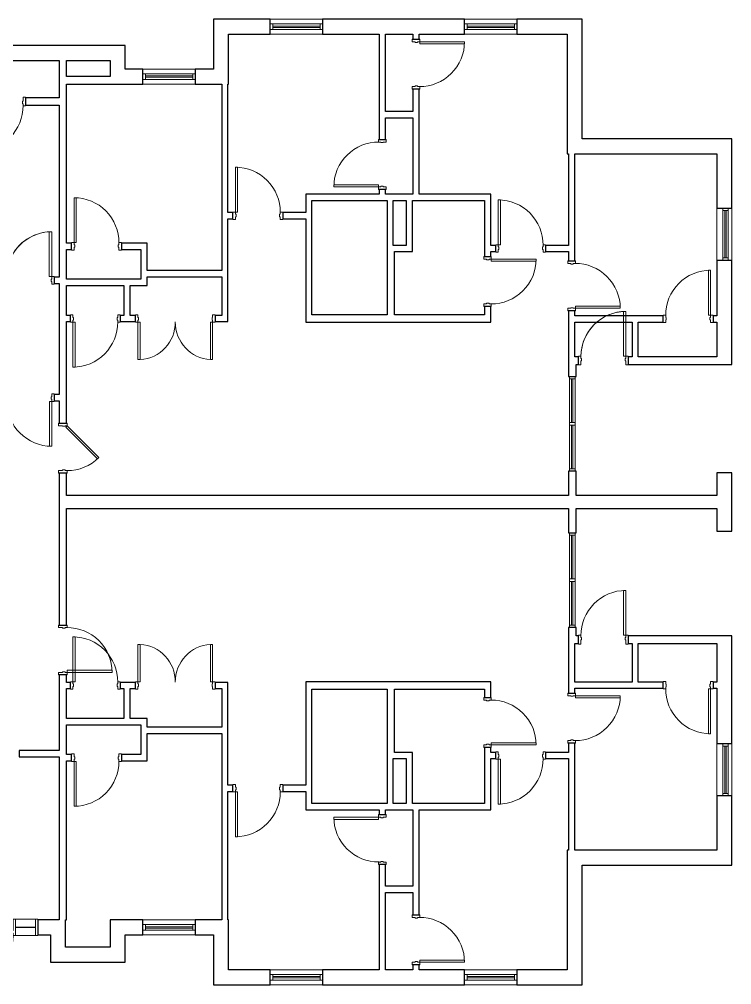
# Model space of a CAD drawing. Header units: inches. Extents: x -1076 to 99, y 303 to 1078.
# Drawn here: x -473 to 99, y 303 to 1078 of the extents above; entities that cross this region are included whole.
import ezdxf

# ---------------------------------------------------------------- set-up
doc = ezdxf.new("R2010")
doc.units = ezdxf.units.IN
doc.header["$MEASUREMENT"] = 0
for name, color, linetype, lineweight in [('A-DOOR', 31, 'Continuous', 9), ('A-DOOR-FRAM', 31, 'Continuous', 15), ('A-GLAZ-CURT', 52, 'Continuous', 9), ('A-GLAZ-CWMG', 51, 'Continuous', 9), ('A-WALL', 113, 'Continuous', 9), ('I-WALL', 2, 'Continuous', 9)]:
    doc.layers.add(name, color=color, linetype=linetype, lineweight=lineweight)

# ---------------------------------------------------------------- blocks, each defined once
blk = doc.blocks.new('Door-Single_CE_ - HM Door-2_ HM Frame-5153499-LEVEL 1')
at = {"layer": 'A-DOOR', "lineweight": 15}
for p, q in [((16.25, -39), (16.25, -3)), ((18, -3), (16.25, -3)), ((18, -3), (18, -39)), ((18, -39), (16.25, -39))]:
    blk.add_line(p, q, dxfattribs=at)
at = {"layer": 'A-DOOR'}
blk.add_arc((18, -3), 36, 179.5, 270, dxfattribs=at)
blk.add_arc((18, -3), 36, 179.5, 270, dxfattribs=at)
blk.add_arc((18, -3), 36, 179.5, 270, dxfattribs=at)
blk.add_arc((18, -3), 36, 179.5, 270, dxfattribs=at)
at = {"layer": 'A-DOOR-FRAM'}
for p, q in [((-20, 3), (-18, 3)), ((-20, -3), (-20, 3)), ((-18, 3), (-18, 0.75)), ((-18, 0.75), (-17.5, 0.75)), ((-17.5, 0.75), (-17.5, -1.25)), ((17.5, 0.75), (18, 0.75)), ((17.5, -1.25), (17.5, 0.75)), ((18, 3), (20, 3)), ((18, 0.75), (18, 3)), ((20, 3), (20, -3)), ((-18, -3), (-20, -3)), ((-18, -1.25), (-18, -3)), ((-17.5, -1.25), (-18, -1.25)), ((18, -1.25), (17.5, -1.25)), ((18, -3), (18, -1.25)), ((20, -3), (18, -3))]:
    blk.add_line(p, q, dxfattribs=at)
blk = doc.blocks.new('Door-Single_CE_ - HM Door-2_ HM Frame-5153502-LEVEL 1')
at = {"layer": 'A-DOOR', "lineweight": 15}
for p, q in [((18, 39.5), (16.25, 39.5)), ((16.25, 39.5), (16.25, 3.5)), ((18, 3.5), (18, 39.5)), ((18, 3.5), (16.25, 3.5))]:
    blk.add_line(p, q, dxfattribs=at)
at = {"layer": 'A-DOOR'}
blk.add_arc((18, 3.5), 36, 90, 180.5, dxfattribs=at)
blk.add_arc((18, 3.5), 36, 90, 180.5, dxfattribs=at)
blk.add_arc((18, 3.5), 36, 90, 180.5, dxfattribs=at)
blk.add_arc((18, 3.5), 36, 90, 180.5, dxfattribs=at)
at = {"layer": 'A-DOOR-FRAM'}
for p, q in [((-18, 3.5), (-20, 3.5)), ((-20, 3.5), (-20, -3.5)), ((-18, 1.75), (-18, 3.5)), ((-17.5, 1.75), (-18, 1.75)), ((-17.5, -0.25), (-17.5, 1.75)), ((18, 1.75), (17.5, 1.75)), ((17.5, 1.75), (17.5, -0.25)), ((20, 3.5), (18, 3.5)), ((18, 3.5), (18, 1.75)), ((20, -3.5), (20, 3.5)), ((-20, -3.5), (-18, -3.5)), ((-18, -3.5), (-18, -0.25)), ((-18, -0.25), (-17.5, -0.25)), ((17.5, -0.25), (18, -0.25)), ((18, -0.25), (18, -3.5)), ((18, -3.5), (20, -3.5))]:
    blk.add_line(p, q, dxfattribs=at)
blk = doc.blocks.new('Door-Single_CE_ - HM Door-2_ HM Frame-5153500-LEVEL 1')
at = {"layer": 'A-DOOR', "lineweight": 15}
for p, q in [((18, 39), (16.25, 39)), ((16.25, 39), (16.25, 3)), ((18, 3), (18, 39)), ((18, 3), (16.25, 3))]:
    blk.add_line(p, q, dxfattribs=at)
at = {"layer": 'A-DOOR'}
blk.add_arc((18, 3), 36, 90, 180.5, dxfattribs=at)
blk.add_arc((18, 3), 36, 90, 180.5, dxfattribs=at)
blk.add_arc((18, 3), 36, 90, 180.5, dxfattribs=at)
blk.add_arc((18, 3), 36, 90, 180.5, dxfattribs=at)
at = {"layer": 'A-DOOR-FRAM'}
for p, q in [((-18, 3), (-20, 3)), ((-20, 3), (-20, -3)), ((-18, 1.25), (-18, 3)), ((-17.5, 1.25), (-18, 1.25)), ((-17.5, -0.75), (-17.5, 1.25)), ((18, 1.25), (17.5, 1.25)), ((17.5, 1.25), (17.5, -0.75)), ((20, 3), (18, 3)), ((18, 3), (18, 1.25)), ((20, -3), (20, 3)), ((-20, -3), (-18, -3)), ((-18, -3), (-18, -0.75)), ((-18, -0.75), (-17.5, -0.75)), ((17.5, -0.75), (18, -0.75)), ((18, -0.75), (18, -3)), ((18, -3), (20, -3))]:
    blk.add_line(p, q, dxfattribs=at)
blk = doc.blocks.new('Door-Double_CE_ - WD Door-2_ HM Frame-5153506-LEVEL 1')
at = {"layer": 'A-DOOR'}
for p, q in [((-30, -3), (-28.25, -3)), ((-30, -33), (-30, -3)), ((-28.25, -3), (-28.25, -33)), ((28.25, -3), (30, -3)), ((28.25, -33), (28.25, -3)), ((30, -3), (30, -33)), ((-28.25, -33), (-30, -33)), ((30, -33), (28.25, -33))]:
    blk.add_line(p, q, dxfattribs=at)
for centre, start, end in [((-30, -3), 273.34474, 0.5), ((30, -3), 179.5, 266.63593)]:
    blk.add_arc(centre, 30, start, end, dxfattribs=at)
at = {"layer": 'A-DOOR-FRAM'}
for p, q in [((-32, 3), (-30, 3)), ((-32, -3), (-32, 3)), ((-30, 3), (-30, 0.75)), ((-30, 0.75), (-29.5, 0.75)), ((-29.5, 0.75), (-29.5, -1.25)), ((29.5, 0.75), (30, 0.75)), ((29.5, -1.25), (29.5, 0.75)), ((30, 3), (32, 3)), ((30, 0.75), (30, 3)), ((32, 3), (32, -3)), ((-30, -3), (-32, -3)), ((-30, -1.25), (-30, -3)), ((-29.5, -1.25), (-30, -1.25)), ((30, -1.25), (29.5, -1.25)), ((30, -3), (30, -1.25)), ((32, -3), (30, -3))]:
    blk.add_line(p, q, dxfattribs=at)
blk = doc.blocks.new('System Panel - zGlazed-5153523-LEVEL 1')
at = {"layer": 'A-GLAZ-CURT'}
for p, q in [((17.5, 0.5), (-17.5, 0.5)), ((-17.5, 0.5), (-17.5, -0.5)), ((17.5, -0.5), (17.5, 0.5)), ((-17.5, -0.5), (17.5, -0.5))]:
    blk.add_line(p, q, dxfattribs=at)
blk = doc.blocks.new('Rectangular Mullion - 4 1_2_ x 2_ Rectangular_CE_-5153521-LEVEL 1')
at = {"layer": 'A-GLAZ-CWMG'}
for p, q in [((-948.96, 752.15), (-948.96, 717.15)), ((-944.46, 752.15), (-944.46, 717.15))]:
    blk.add_line(p, q, dxfattribs=at)
blk = doc.blocks.new('Rectangular Mullion - 4 1_2_ x 2_ Rectangular_CE_-5153524-LEVEL 1')
at = {"layer": 'A-GLAZ-CWMG', "lineweight": 15}
for p, q in [((-2, 2.25), (0, 2.25)), ((-2, -2.25), (-2, 2.25)), ((0, 2.25), (0, -2.25)), ((0, -2.25), (-2, -2.25))]:
    blk.add_line(p, q, dxfattribs=at)
blk = doc.blocks.new('Rectangular Mullion - 4 1_2_ x 2_ Rectangular_CE_-5153525-LEVEL 1')
at = {"layer": 'A-GLAZ-CWMG', "lineweight": 15}
for p, q in [((0, 2.25), (-2, 2.25)), ((-2, 2.25), (-2, -2.25)), ((0, -2.25), (0, 2.25)), ((-2, -2.25), (0, -2.25))]:
    blk.add_line(p, q, dxfattribs=at)
blk = doc.blocks.new('Rectangular Mullion - 4 1_2_ x 2_ Rectangular_CE_-5153522-LEVEL 1')
at = {"layer": 'A-GLAZ-CWMG', "lineweight": 15}
for p, q in [((-1, 2.25), (1, 2.25)), ((-1, -2.25), (-1, 2.25)), ((1, 2.25), (1, -2.25)), ((1, -2.25), (-1, -2.25))]:
    blk.add_line(p, q, dxfattribs=at)
blk = doc.blocks.new('Door-Double_CE_ - WD Door-2_ HM Frame-5153511-LEVEL 1')
at = {"layer": 'A-DOOR'}
for p, q in [((-28.25, 33), (-30, 33)), ((-30, 33), (-30, 3)), ((-28.25, 3), (-28.25, 33)), ((30, 33), (28.25, 33)), ((28.25, 33), (28.25, 3)), ((30, 3), (30, 33)), ((-30, 3), (-28.25, 3)), ((28.25, 3), (30, 3))]:
    blk.add_line(p, q, dxfattribs=at)
for centre, start, end in [((-30, 3), 359.5, 86.65526), ((30, 3), 93.36407, 180.5)]:
    blk.add_arc(centre, 30, start, end, dxfattribs=at)
at = {"layer": 'A-DOOR-FRAM'}
for p, q in [((-30, 3), (-32, 3)), ((-32, 3), (-32, -3)), ((-30, 1.25), (-30, 3)), ((-29.5, 1.25), (-30, 1.25)), ((-29.5, -0.75), (-29.5, 1.25)), ((30, 1.25), (29.5, 1.25)), ((29.5, 1.25), (29.5, -0.75)), ((32, 3), (30, 3)), ((30, 3), (30, 1.25)), ((32, -3), (32, 3)), ((-32, -3), (-30, -3)), ((-30, -3), (-30, -0.75)), ((-30, -0.75), (-29.5, -0.75)), ((29.5, -0.75), (30, -0.75)), ((30, -0.75), (30, -3)), ((30, -3), (32, -3))]:
    blk.add_line(p, q, dxfattribs=at)
blk = doc.blocks.new('System Panel - zGlazed-5153517-LEVEL 1')
at = {"layer": 'A-GLAZ-CURT'}
for p, q in [((17.5, 0.5), (-17.5, 0.5)), ((-17.5, 0.5), (-17.5, -0.5)), ((17.5, -0.5), (17.5, 0.5)), ((-17.5, -0.5), (17.5, -0.5))]:
    blk.add_line(p, q, dxfattribs=at)
blk = doc.blocks.new('Rectangular Mullion - 4 1_2_ x 2_ Rectangular_CE_-5153515-LEVEL 1')
at = {"layer": 'A-GLAZ-CWMG'}
for p, q in [((-948.96, 628.65), (-948.96, 663.65)), ((-944.46, 628.65), (-944.46, 663.65))]:
    blk.add_line(p, q, dxfattribs=at)
blk = doc.blocks.new('Rectangular Mullion - 4 1_2_ x 2_ Rectangular_CE_-5153518-LEVEL 1')
at = {"layer": 'A-GLAZ-CWMG', "lineweight": 15}
for p, q in [((-2, 2.25), (0, 2.25)), ((-2, -2.25), (-2, 2.25)), ((0, 2.25), (0, -2.25)), ((0, -2.25), (-2, -2.25))]:
    blk.add_line(p, q, dxfattribs=at)
blk = doc.blocks.new('Rectangular Mullion - 4 1_2_ x 2_ Rectangular_CE_-5153519-LEVEL 1')
at = {"layer": 'A-GLAZ-CWMG', "lineweight": 15}
for p, q in [((0, 2.25), (-2, 2.25)), ((-2, 2.25), (-2, -2.25)), ((0, -2.25), (0, 2.25)), ((-2, -2.25), (0, -2.25))]:
    blk.add_line(p, q, dxfattribs=at)
blk = doc.blocks.new('Rectangular Mullion - 4 1_2_ x 2_ Rectangular_CE_-5153516-LEVEL 1')
at = {"layer": 'A-GLAZ-CWMG', "lineweight": 15}
for p, q in [((-1, 2.25), (1, 2.25)), ((-1, -2.25), (-1, 2.25)), ((1, 2.25), (1, -2.25)), ((1, -2.25), (-1, -2.25))]:
    blk.add_line(p, q, dxfattribs=at)
blk = doc.blocks.new('Door-Single-Sidelite_CE_ - WD Door-2_ HM Frame-Sidelite-5153526-LEVEL 1')
at = {"layer": 'A-DOOR'}
for p, q in [((18, 39), (16, 39)), ((16, 39), (16, 3)), ((18, 3), (18, 39)), ((16, 3), (18, 3))]:
    blk.add_line(p, q, dxfattribs=at)
at = {"layer": 'A-DOOR', "lineweight": 15}
for p, q in [((-20, 0.125), (-36, 0.125)), ((-36, 0.125), (-36, -0.125)), ((-20, -0.125), (-20, 0.125)), ((-36, -0.125), (-20, -0.125))]:
    blk.add_line(p, q, dxfattribs=at)
at = {"layer": 'A-DOOR'}
for start, end in [(93.203874, 180.5), (90, 179.5)]:
    blk.add_arc((18, 3), 36, start, end, dxfattribs=at)
at = {"layer": 'A-DOOR-FRAM'}
for p, q in [((-36, 3), (-38, 3)), ((-38, 3), (-38, -3)), ((-36, -3), (-36, 3)), ((-18, 3), (-20, 3)), ((-20, 3), (-20, -3)), ((-18, 1), (-18, 3)), ((-17.5, 1), (-18, 1)), ((-17.5, -1), (-17.5, 1)), ((18, 1), (17.5, 1)), ((17.5, 1), (17.5, -1)), ((20, 3), (18, 3)), ((18, 3), (18, 1)), ((20, -3), (20, 3)), ((-38, -3), (-36, -3)), ((-20, -3), (-18, -3)), ((-18, -3), (-18, -1)), ((-18, -1), (-17.5, -1)), ((17.5, -1), (18, -1)), ((18, -1), (18, -3)), ((18, -3), (20, -3))]:
    blk.add_line(p, q, dxfattribs=at)
at = {"layer": 'A-DOOR-FRAM', "lineweight": 9}
for p, q in [((-36, 3), (-20, 3)), ((-20, -3), (-36, -3))]:
    blk.add_line(p, q, dxfattribs=at)
blk = doc.blocks.new('Door-Single-Sidelite_CE_ - WD Door-2_ HM Frame-Sidelite-5153501-LEVEL 1')
at = {"layer": 'A-DOOR'}
for p, q in [((18, 42.5), (16, 42.5)), ((16, 42.5), (16, 6.5)), ((18, 6.5), (18, 42.5)), ((16, 6.5), (18, 6.5))]:
    blk.add_line(p, q, dxfattribs=at)
at = {"layer": 'A-DOOR', "lineweight": 15}
for p, q in [((-20, 0.125), (-36, 0.125)), ((-36, 0.125), (-36, -0.125)), ((-20, -0.125), (-20, 0.125)), ((-36, -0.125), (-20, -0.125))]:
    blk.add_line(p, q, dxfattribs=at)
at = {"layer": 'A-DOOR'}
for start, end in [(93.203874, 180.5), (90, 179.5)]:
    blk.add_arc((18, 6.5), 36, start, end, dxfattribs=at)
at = {"layer": 'A-DOOR-FRAM'}
for p, q in [((-36, 6.5), (-38, 6.5)), ((-38, 6.5), (-38, -6.5)), ((-36, -6.5), (-36, 6.5)), ((-18, 6.5), (-20, 6.5)), ((-20, 6.5), (-20, -6.5)), ((-18, 4.5), (-18, 6.5)), ((-17.5, 4.5), (-18, 4.5)), ((-18, -6.5), (-18, 2.5)), ((-18, 2.5), (-17.5, 2.5)), ((-17.5, 2.5), (-17.5, 4.5)), ((18, 4.5), (17.5, 4.5)), ((17.5, 4.5), (17.5, 2.5)), ((17.5, 2.5), (18, 2.5)), ((20, 6.5), (18, 6.5)), ((18, 6.5), (18, 4.5)), ((18, 2.5), (18, -6.5)), ((20, -6.5), (20, 6.5)), ((-38, -6.5), (-36, -6.5)), ((-20, -6.5), (-18, -6.5)), ((18, -6.5), (20, -6.5))]:
    blk.add_line(p, q, dxfattribs=at)
at = {"layer": 'A-DOOR-FRAM', "lineweight": 9}
for p, q in [((-36, 6.5), (-20, 6.5)), ((-20, -6.5), (-36, -6.5))]:
    blk.add_line(p, q, dxfattribs=at)
blk = doc.blocks.new('System Panel - zGlazed-5153542-LEVEL 1')
at = {"layer": 'A-GLAZ-CURT'}
for p, q in [((19, 0.5), (-19, 0.5)), ((-19, 0.5), (-19, -0.5)), ((19, -0.5), (19, 0.5)), ((-19, -0.5), (19, -0.5))]:
    blk.add_line(p, q, dxfattribs=at)
blk = doc.blocks.new('Rectangular Mullion - 4 1_2_ x 2_ Rectangular_CE_-5153541-LEVEL 1')
at = {"layer": 'A-GLAZ-CWMG'}
for p, q in [((-1071.96, 924.4), (-1071.96, 886.4)), ((-1067.46, 924.4), (-1067.46, 886.4))]:
    blk.add_line(p, q, dxfattribs=at)
blk = doc.blocks.new('Rectangular Mullion - 4 1_2_ x 2_ Rectangular_CE_-5153543-LEVEL 1')
at = {"layer": 'A-GLAZ-CWMG', "lineweight": 15}
for p, q in [((-2, 2.25), (0, 2.25)), ((-2, -2.25), (-2, 2.25)), ((0, 2.25), (0, -2.25)), ((0, -2.25), (-2, -2.25))]:
    blk.add_line(p, q, dxfattribs=at)
blk = doc.blocks.new('Rectangular Mullion - 4 1_2_ x 2_ Rectangular_CE_-5153544-LEVEL 1')
at = {"layer": 'A-GLAZ-CWMG', "lineweight": 15}
for p, q in [((0, 2.25), (-2, 2.25)), ((-2, 2.25), (-2, -2.25)), ((0, -2.25), (0, 2.25)), ((-2, -2.25), (0, -2.25))]:
    blk.add_line(p, q, dxfattribs=at)
blk = doc.blocks.new('System Panel - zGlazed-5153537-LEVEL 1')
at = {"layer": 'A-GLAZ-CURT'}
for p, q in [((19, 0.5), (-19, 0.5)), ((-19, 0.5), (-19, -0.5)), ((19, -0.5), (19, 0.5)), ((-19, -0.5), (19, -0.5))]:
    blk.add_line(p, q, dxfattribs=at)
blk = doc.blocks.new('Rectangular Mullion - 4 1_2_ x 2_ Rectangular_CE_-5153536-LEVEL 1')
at = {"layer": 'A-GLAZ-CWMG'}
for p, q in [((-1071.96, 456.4), (-1071.96, 494.4)), ((-1067.46, 456.4), (-1067.46, 494.4))]:
    blk.add_line(p, q, dxfattribs=at)
blk = doc.blocks.new('Rectangular Mullion - 4 1_2_ x 2_ Rectangular_CE_-5153538-LEVEL 1')
at = {"layer": 'A-GLAZ-CWMG', "lineweight": 15}
for p, q in [((-2, 2.25), (0, 2.25)), ((-2, -2.25), (-2, 2.25)), ((0, 2.25), (0, -2.25)), ((0, -2.25), (-2, -2.25))]:
    blk.add_line(p, q, dxfattribs=at)
blk = doc.blocks.new('Rectangular Mullion - 4 1_2_ x 2_ Rectangular_CE_-5153539-LEVEL 1')
at = {"layer": 'A-GLAZ-CWMG', "lineweight": 15}
for p, q in [((0, 2.25), (-2, 2.25)), ((-2, 2.25), (-2, -2.25)), ((0, -2.25), (0, 2.25)), ((-2, -2.25), (0, -2.25))]:
    blk.add_line(p, q, dxfattribs=at)
blk = doc.blocks.new('Door-Single_CE_ - HM Door-2_ HM Frame-5153503-LEVEL 1')
at = {"layer": 'A-DOOR', "lineweight": 15}
for p, q in [((-8.69, -27.72), (16.76, -2.26)), ((18, -3.5), (-7.46, -28.96)), ((18, -3.5), (16.76, -2.26)), ((-7.46, -28.96), (-8.69, -27.72))]:
    blk.add_line(p, q, dxfattribs=at)
at = {"layer": 'A-DOOR'}
blk.add_arc((18, -3.5), 36, 179.5, 225, dxfattribs=at)
blk.add_arc((18, -3.5), 36, 179.5, 225, dxfattribs=at)
blk.add_arc((18, -3.5), 36, 179.5, 225, dxfattribs=at)
blk.add_arc((18, -3.5), 36, 179.5, 225, dxfattribs=at)
at = {"layer": 'A-DOOR-FRAM'}
for p, q in [((-20, 3.5), (-18, 3.5)), ((-20, -3.5), (-20, 3.5)), ((-18, 3.5), (-18, 0.25)), ((-18, 0.25), (-17.5, 0.25)), ((-17.5, 0.25), (-17.5, -1.75)), ((17.5, 0.25), (18, 0.25)), ((17.5, -1.75), (17.5, 0.25)), ((18, 3.5), (20, 3.5)), ((18, 0.25), (18, 3.5)), ((20, 3.5), (20, -3.5)), ((-18, -3.5), (-20, -3.5)), ((-18, -1.75), (-18, -3.5)), ((-17.5, -1.75), (-18, -1.75)), ((18, -1.75), (17.5, -1.75)), ((18, -3.5), (18, -1.75)), ((20, -3.5), (18, -3.5))]:
    blk.add_line(p, q, dxfattribs=at)
blk = doc.blocks.new('Door-Single_CE_ - HM Door-2_ HM Frame-V1-LEVEL 1')
at = {"layer": 'A-DOOR', "lineweight": 15}
for p, q in [((18, 39.5), (16.25, 39.5)), ((16.25, 39.5), (16.25, 3.5)), ((18, 3.5), (18, 39.5)), ((18, 3.5), (16.25, 3.5))]:
    blk.add_line(p, q, dxfattribs=at)
at = {"layer": 'A-DOOR'}
for start, end in [(90, 180.5), (90, 180.5), (90, 115.07955), (90, 115.07955), (129.85866, 180.5), (129.85866, 180.5)]:
    blk.add_arc((18, 3.5), 36, start, end, dxfattribs=at)
at = {"layer": 'A-DOOR-FRAM'}
for p, q in [((-18, 3.5), (-20, 3.5)), ((-20, 3.5), (-20, -3.5)), ((-18, 1.75), (-18, 3.5)), ((-17.5, 1.75), (-18, 1.75)), ((-17.5, -0.25), (-17.5, 1.75)), ((18, 1.75), (17.5, 1.75)), ((17.5, 1.75), (17.5, -0.25)), ((20, 3.5), (18, 3.5)), ((18, 3.5), (18, 1.75)), ((20, -3.5), (20, 3.5)), ((-20, -3.5), (-18, -3.5)), ((-18, -3.5), (-18, -0.25)), ((-18, -0.25), (-17.5, -0.25)), ((17.5, -0.25), (18, -0.25)), ((18, -0.25), (18, -3.5)), ((18, -3.5), (20, -3.5))]:
    blk.add_line(p, q, dxfattribs=at)

msp = doc.modelspace()

# ---------------------------------------------------------------- linework, layer by layer
at = {"layer": 'A-WALL', "lineweight": 25}
for p, q in [((-316.71, 1077.9), (-316.71, 1037.9)), ((-271.21, 1077.9), (-316.71, 1077.9)), ((-271.21, 1065.9), (-271.21, 1077.9)), ((-115.21, 1077.9), (-229.21, 1077.9)), ((-229.21, 1077.9), (-229.21, 1065.9)), ((-115.21, 1065.9), (-115.21, 1077.9)), ((-20.71, 1077.9), (-73.21, 1077.9)), ((-73.21, 1077.9), (-73.21, 1065.9)), ((-20.71, 981.9), (-20.71, 1077.9)), ((-304.71, 1025.9), (-304.71, 1065.9)), ((-304.71, 1065.9), (-271.21, 1065.9)), ((-229.21, 1065.9), (-183.71, 1065.9)), ((-178.71, 1065.9), (-156.71, 1065.9)), ((-151.71, 1065.9), (-115.21, 1065.9)), ((-73.21, 1065.9), (-32.71, 1065.9)), ((-32.71, 1065.9), (-32.71, 969.9)), ((-387.71, 1056.9), (-587.71, 1056.9)), ((-387.71, 1037.9), (-387.71, 1056.9)), ((-534.71, 1044.9), (-440.71, 1044.9)), ((-440.71, 1044.9), (-440.71, 1014.9)), ((-434.71, 1044.9), (-399.71, 1044.9)), ((-434.71, 1031.9), (-434.71, 1044.9)), ((-399.71, 1044.9), (-399.71, 1031.9)), ((-399.71, 1031.9), (-434.71, 1031.9)), ((-373.46, 1037.9), (-387.71, 1037.9)), ((-373.46, 1025.9), (-373.46, 1037.9)), ((-316.71, 1037.9), (-331.46, 1037.9)), ((-331.46, 1037.9), (-331.46, 1025.9)), ((-434.71, 898.18), (-434.71, 1025.9)), ((-434.71, 1025.9), (-373.46, 1025.9)), ((-331.46, 1025.9), (-310.21, 1025.9)), ((-305.21, 1025.9), (-304.71, 1025.9)), ((-440.71, 1014.9), (-467.71, 1014.9)), ((-467.71, 1014.9), (-467.71, 1008.9)), ((-467.71, 1008.9), (-440.71, 1008.9)), ((-440.71, 1008.9), (-440.71, 870.9)), ((99.29, 981.9), (-20.71, 981.9)), ((99.29, 926.4), (99.29, 981.9)), ((-32.71, 969.9), (-31.71, 969.9)), ((-26.71, 969.9), (87.29, 969.9)), ((87.29, 969.9), (87.29, 926.4)), ((87.29, 926.4), (99.29, 926.4)), ((-434.71, 869.18), (-434.71, 893.18)), ((-177.46, 896.4), (-177.46, 840.68)), ((-171.46, 896.4), (-172.46, 896.4)), ((-171.46, 840.68), (-171.46, 891.4)), ((87.29, 884.4), (87.29, 839.9)), ((99.29, 884.4), (87.29, 884.4)), ((99.29, 800.9), (99.29, 884.4)), ((-440.71, 865.9), (-440.71, 776.65)), ((-434.71, 840.18), (-434.71, 864.18)), ((-177.46, 840.68), (-237.71, 840.68)), ((-99.21, 840.68), (-171.46, 840.68)), ((-94.21, 834.68), (-94.21, 840.68)), ((-434.71, 753.65), (-434.71, 835.18)), ((-237.71, 834.68), (-94.21, 834.68)), ((87.29, 834.9), (87.29, 806.9)), ((-31.71, 806.9), (-31.71, 791.15)), ((-23.71, 806.9), (-26.71, 806.9)), ((-23.71, 800.9), (-23.71, 806.9)), ((19.29, 806.9), (16.29, 806.9)), ((16.29, 806.9), (16.29, 800.9)), ((87.29, 806.9), (24.29, 806.9)), ((-25.71, 791.15), (-25.71, 800.9)), ((-25.71, 800.9), (-23.71, 800.9)), ((16.29, 800.9), (99.29, 800.9)), ((-31.71, 791.15), (-25.71, 791.15)), ((-440.71, 771.65), (-440.71, 753.65)), ((-440.71, 753.65), (-434.71, 753.65)), ((-434.71, 713.65), (-440.71, 713.65)), ((-440.71, 713.65), (-440.71, 591.63)), ((-434.71, 695.65), (-434.71, 713.65)), ((-31.71, 715.15), (-31.71, 695.65)), ((-25.71, 715.15), (-31.71, 715.15)), ((-25.71, 695.65), (-25.71, 715.15)), ((87.29, 713.9), (87.29, 695.65)), ((99.29, 713.9), (87.29, 713.9)), ((99.29, 666.9), (99.29, 713.9)), ((-31.71, 695.65), (-434.71, 695.65)), ((87.29, 695.65), (-25.71, 695.65)), ((-434.71, 685.15), (-31.71, 685.15)), ((-434.71, 591.63), (-434.71, 685.15)), ((-31.71, 685.15), (-31.71, 665.65)), ((-25.71, 685.15), (87.29, 685.15)), ((-25.71, 665.65), (-25.71, 685.15)), ((87.29, 685.15), (87.29, 666.9)), ((87.29, 666.9), (99.29, 666.9)), ((-31.71, 665.65), (-25.71, 665.65)), ((-440.71, 591.63), (-434.71, 591.63)), ((-25.71, 589.65), (-31.71, 589.65)), ((-31.71, 589.65), (-31.71, 576.9)), ((-25.71, 582.9), (-25.71, 589.65)), ((-23.71, 582.9), (-25.71, 582.9)), ((-23.71, 576.9), (-23.71, 582.9)), ((99.29, 582.9), (16.29, 582.9)), ((16.29, 582.9), (16.29, 576.9)), ((99.29, 496.4), (99.29, 582.9)), ((-26.71, 576.9), (-23.71, 576.9)), ((16.29, 576.9), (19.29, 576.9)), ((24.29, 576.9), (87.29, 576.9)), ((87.29, 576.9), (87.29, 545.9)), ((-434.71, 551.63), (-440.71, 551.63)), ((-440.71, 551.63), (-440.71, 490.78)), ((-434.71, 545.63), (-434.71, 551.63)), ((-94.21, 546.13), (-237.71, 546.13)), ((-94.21, 540.13), (-94.21, 546.13)), ((-434.71, 516.63), (-434.71, 540.63)), ((-237.71, 540.13), (-177.46, 540.13)), ((-177.46, 540.13), (-177.46, 484.4)), ((-171.46, 540.13), (-99.21, 540.13)), ((-171.46, 489.4), (-171.46, 540.13)), ((87.29, 540.9), (87.29, 496.4)), ((-434.71, 487.63), (-434.71, 511.63)), ((87.29, 496.4), (99.29, 496.4)), ((-440.71, 485.78), (-440.71, 354.9)), ((-434.71, 354.9), (-434.71, 482.63)), ((-172.46, 484.4), (-171.46, 484.4)), ((87.29, 454.4), (87.29, 410.9)), ((99.29, 454.4), (87.29, 454.4)), ((99.29, 398.9), (99.29, 454.4)), ((-31.71, 410.9), (-32.71, 410.9)), ((-32.71, 410.9), (-32.71, 314.9)), ((87.29, 410.9), (-26.71, 410.9)), ((-20.71, 398.9), (99.29, 398.9)), ((-20.71, 302.9), (-20.71, 398.9)), ((-440.71, 354.9), (-457.71, 354.9)), ((-457.71, 354.9), (-457.71, 342.9)), ((-435.71, 332.9), (-435.71, 354.9)), ((-435.71, 354.9), (-434.71, 354.9)), ((-373.46, 354.9), (-399.71, 354.9)), ((-399.71, 354.9), (-399.71, 332.9)), ((-373.46, 342.9), (-373.46, 354.9)), ((-310.21, 354.9), (-331.46, 354.9)), ((-331.46, 354.9), (-331.46, 342.9)), ((-304.71, 354.9), (-305.21, 354.9)), ((-304.71, 314.9), (-304.71, 354.9)), ((-457.71, 342.9), (-447.71, 342.9)), ((-447.71, 342.9), (-447.71, 320.9)), ((-387.71, 342.9), (-373.46, 342.9)), ((-387.71, 320.9), (-387.71, 342.9)), ((-331.46, 342.9), (-316.71, 342.9)), ((-316.71, 342.9), (-316.71, 302.9)), ((-399.71, 332.9), (-435.71, 332.9)), ((-447.71, 320.9), (-387.71, 320.9)), ((-271.21, 314.9), (-304.71, 314.9)), ((-271.21, 302.9), (-271.21, 314.9)), ((-183.71, 314.9), (-229.21, 314.9)), ((-229.21, 314.9), (-229.21, 302.9)), ((-156.71, 314.9), (-178.71, 314.9)), ((-115.21, 314.9), (-151.71, 314.9)), ((-115.21, 302.9), (-115.21, 314.9)), ((-32.71, 314.9), (-73.21, 314.9)), ((-73.21, 314.9), (-73.21, 302.9)), ((-316.71, 302.9), (-271.21, 302.9)), ((-229.21, 302.9), (-115.21, 302.9)), ((-73.21, 302.9), (-20.71, 302.9))]:
    msp.add_line(p, q, dxfattribs=at)
at = {"layer": 'A-WALL'}
for p, q in [((-271.21, 1077.9), (-229.21, 1077.9)), ((-115.21, 1077.9), (-73.21, 1077.9)), ((-229.21, 1065.9), (-271.21, 1065.9)), ((-73.21, 1065.9), (-115.21, 1065.9)), ((-373.46, 1037.9), (-331.46, 1037.9)), ((-331.46, 1025.9), (-373.46, 1025.9)), ((87.29, 884.4), (87.29, 926.4)), ((99.29, 926.4), (99.29, 884.4)), ((87.29, 454.4), (87.29, 496.4)), ((99.29, 496.4), (99.29, 454.4)), ((-373.46, 354.9), (-331.46, 354.9)), ((-331.46, 342.9), (-373.46, 342.9)), ((-271.21, 314.9), (-229.21, 314.9)), ((-115.21, 314.9), (-73.21, 314.9)), ((-229.21, 302.9), (-271.21, 302.9)), ((-73.21, 302.9), (-115.21, 302.9))]:
    msp.add_line(p, q, dxfattribs=at)
at = {"layer": 'I-WALL', "lineweight": 25}
for p, q in [((-183.71, 1065.9), (-183.71, 981.4)), ((-178.71, 1003.9), (-178.71, 1065.9)), ((-156.71, 1065.9), (-156.71, 1061.9)), ((-156.71, 1061.9), (-151.71, 1061.9)), ((-151.71, 1061.9), (-151.71, 1065.9)), ((-310.21, 1025.9), (-310.21, 876.18)), ((-305.21, 922.68), (-305.21, 1025.9)), ((-151.71, 1021.9), (-156.71, 1021.9)), ((-156.71, 1021.9), (-156.71, 1003.9)), ((-151.71, 937.4), (-151.71, 1021.9)), ((-156.71, 1003.9), (-178.71, 1003.9)), ((-178.71, 981.4), (-178.71, 998.9)), ((-178.71, 998.9), (-156.71, 998.9)), ((-156.71, 998.9), (-156.71, 937.4)), ((-183.71, 981.4), (-178.71, 981.4)), ((-31.71, 969.9), (-31.71, 896.4)), ((-26.71, 883.9), (-26.71, 969.9)), ((-178.71, 941.4), (-183.71, 941.4)), ((-183.71, 941.4), (-183.71, 937.4)), ((-178.71, 937.4), (-178.71, 941.4)), ((-183.71, 937.4), (-242.71, 937.4)), ((-242.71, 937.4), (-242.71, 922.68)), ((-237.71, 932.4), (-177.46, 932.4)), ((-237.71, 840.68), (-237.71, 932.4)), ((-156.71, 937.4), (-178.71, 937.4)), ((-177.46, 932.4), (-177.46, 896.4)), ((-172.46, 932.4), (-161.96, 932.4)), ((-172.46, 896.4), (-172.46, 932.4)), ((-161.96, 932.4), (-161.96, 896.4)), ((-156.96, 932.4), (-99.21, 932.4)), ((-156.96, 891.4), (-156.96, 932.4)), ((-94.21, 937.4), (-151.71, 937.4)), ((-99.21, 932.4), (-99.21, 887.4)), ((-94.21, 896.4), (-94.21, 937.4)), ((-301.21, 922.68), (-305.21, 922.68)), ((-301.21, 917.68), (-301.21, 922.68)), ((-242.71, 922.68), (-261.21, 922.68)), ((-261.21, 922.68), (-261.21, 917.68)), ((-305.21, 917.68), (-301.21, 917.68)), ((-305.21, 835.18), (-305.21, 917.68)), ((-261.21, 917.68), (-242.71, 917.68)), ((-242.71, 917.68), (-242.71, 834.68)), ((-430.71, 898.18), (-434.71, 898.18)), ((-434.71, 893.18), (-430.71, 893.18)), ((-430.71, 893.18), (-430.71, 898.18)), ((-370.08, 898.18), (-390.71, 898.18)), ((-390.71, 898.18), (-390.71, 893.18)), ((-390.71, 893.18), (-375.08, 893.18)), ((-375.08, 893.18), (-375.08, 869.18)), ((-370.08, 876.18), (-370.08, 898.18)), ((-161.96, 896.4), (-171.46, 896.4)), ((-171.46, 891.4), (-156.96, 891.4)), ((-90.21, 896.4), (-94.21, 896.4)), ((-94.21, 887.4), (-94.21, 891.4)), ((-94.21, 891.4), (-90.21, 891.4)), ((-90.21, 891.4), (-90.21, 896.4)), ((-31.71, 896.4), (-50.21, 896.4)), ((-50.21, 896.4), (-50.21, 891.4)), ((-50.21, 891.4), (-31.71, 891.4)), ((-31.71, 891.4), (-31.71, 883.9)), ((-99.21, 887.4), (-94.21, 887.4)), ((-31.71, 883.9), (-26.71, 883.9)), ((-310.21, 876.18), (-370.08, 876.18)), ((-440.71, 870.9), (-444.71, 870.9)), ((-444.71, 870.9), (-444.71, 865.9)), ((-375.08, 869.18), (-434.71, 869.18)), ((-370.08, 864.18), (-370.08, 871.18)), ((-370.08, 871.18), (-310.21, 871.18)), ((-310.21, 871.18), (-310.21, 840.18)), ((-444.71, 865.9), (-440.71, 865.9)), ((-434.71, 864.18), (-388.71, 864.18)), ((-388.71, 864.18), (-388.71, 840.18)), ((-383.71, 840.18), (-383.71, 864.18)), ((-383.71, 864.18), (-370.08, 864.18)), ((-99.21, 847.4), (-99.21, 840.68)), ((-94.21, 847.4), (-99.21, 847.4)), ((-94.21, 840.68), (-94.21, 847.4)), ((-431.71, 840.18), (-434.71, 840.18)), ((-431.71, 835.18), (-431.71, 840.18)), ((-388.71, 840.18), (-391.71, 840.18)), ((-391.71, 840.18), (-391.71, 835.18)), ((-379.46, 840.18), (-383.71, 840.18)), ((-379.46, 835.18), (-379.46, 840.18)), ((-310.21, 840.18), (-315.46, 840.18)), ((-315.46, 840.18), (-315.46, 835.18)), ((-31.71, 843.9), (-31.71, 806.9)), ((-26.71, 843.9), (-31.71, 843.9)), ((-26.71, 839.9), (-26.71, 843.9)), ((44.29, 839.9), (-26.71, 839.9)), ((44.29, 834.9), (44.29, 839.9)), ((87.29, 839.9), (84.29, 839.9)), ((84.29, 839.9), (84.29, 834.9)), ((-434.71, 835.18), (-431.71, 835.18)), ((-391.71, 835.18), (-379.46, 835.18)), ((-315.46, 835.18), (-305.21, 835.18)), ((-242.71, 834.68), (-237.71, 834.68)), ((-26.71, 834.9), (19.29, 834.9)), ((-26.71, 806.9), (-26.71, 834.9)), ((19.29, 834.9), (19.29, 806.9)), ((24.29, 834.9), (44.29, 834.9)), ((24.29, 806.9), (24.29, 834.9)), ((84.29, 834.9), (87.29, 834.9)), ((-440.71, 776.65), (-444.71, 776.65)), ((-444.71, 776.65), (-444.71, 771.65)), ((-444.71, 771.65), (-440.71, 771.65)), ((-31.71, 576.9), (-31.71, 536.9)), ((-26.71, 545.9), (-26.71, 576.9)), ((19.29, 576.9), (19.29, 545.9)), ((24.29, 545.9), (24.29, 576.9)), ((-431.71, 545.63), (-434.71, 545.63)), ((-431.71, 540.63), (-431.71, 545.63)), ((-379.46, 545.63), (-391.71, 545.63)), ((-391.71, 545.63), (-391.71, 540.63)), ((-379.46, 540.63), (-379.46, 545.63)), ((-305.21, 545.63), (-315.46, 545.63)), ((-315.46, 545.63), (-315.46, 540.63)), ((-305.21, 463.13), (-305.21, 545.63)), ((-242.71, 546.13), (-242.71, 463.13)), ((-237.71, 546.13), (-242.71, 546.13)), ((19.29, 545.9), (-26.71, 545.9)), ((44.29, 545.9), (24.29, 545.9)), ((44.29, 540.9), (44.29, 545.9)), ((87.29, 545.9), (84.29, 545.9)), ((84.29, 545.9), (84.29, 540.9)), ((-434.71, 540.63), (-431.71, 540.63)), ((-391.71, 540.63), (-388.71, 540.63)), ((-388.71, 540.63), (-388.71, 516.63)), ((-383.71, 540.63), (-379.46, 540.63)), ((-383.71, 516.63), (-383.71, 540.63)), ((-315.46, 540.63), (-310.21, 540.63)), ((-310.21, 540.63), (-310.21, 509.63)), ((-237.71, 448.4), (-237.71, 540.13)), ((-99.21, 540.13), (-99.21, 533.4)), ((-94.21, 533.4), (-94.21, 540.13)), ((-31.71, 536.9), (-26.71, 536.9)), ((-26.71, 540.9), (44.29, 540.9)), ((-26.71, 536.9), (-26.71, 540.9)), ((84.29, 540.9), (87.29, 540.9)), ((-99.21, 533.4), (-94.21, 533.4)), ((-388.71, 516.63), (-434.71, 516.63)), ((-434.71, 511.63), (-375.08, 511.63)), ((-370.08, 516.63), (-383.71, 516.63)), ((-375.08, 511.63), (-375.08, 487.63)), ((-370.08, 509.63), (-370.08, 516.63)), ((-310.21, 509.63), (-370.08, 509.63)), ((-370.08, 482.63), (-370.08, 504.63)), ((-370.08, 504.63), (-310.21, 504.63)), ((-310.21, 504.63), (-310.21, 354.9)), ((-26.71, 496.9), (-31.71, 496.9)), ((-31.71, 496.9), (-31.71, 489.4)), ((-26.71, 410.9), (-26.71, 496.9)), ((-440.71, 490.78), (-472.71, 490.78)), ((-472.71, 490.78), (-472.71, 485.78)), ((-156.96, 489.4), (-171.46, 489.4)), ((-156.96, 448.4), (-156.96, 489.4)), ((-94.21, 493.4), (-99.21, 493.4)), ((-99.21, 493.4), (-99.21, 448.4)), ((-94.21, 489.4), (-94.21, 493.4)), ((-90.21, 489.4), (-94.21, 489.4)), ((-90.21, 484.4), (-90.21, 489.4)), ((-31.71, 489.4), (-50.21, 489.4)), ((-50.21, 489.4), (-50.21, 484.4)), ((-472.71, 485.78), (-440.71, 485.78)), ((-430.71, 487.63), (-434.71, 487.63)), ((-434.71, 482.63), (-430.71, 482.63)), ((-430.71, 482.63), (-430.71, 487.63)), ((-375.08, 487.63), (-390.71, 487.63)), ((-390.71, 487.63), (-390.71, 482.63)), ((-390.71, 482.63), (-370.08, 482.63)), ((-177.46, 484.4), (-177.46, 448.4)), ((-172.46, 448.4), (-172.46, 484.4)), ((-171.46, 484.4), (-161.96, 484.4)), ((-161.96, 484.4), (-161.96, 448.4)), ((-94.21, 443.4), (-94.21, 484.4)), ((-94.21, 484.4), (-90.21, 484.4)), ((-50.21, 484.4), (-31.71, 484.4)), ((-31.71, 484.4), (-31.71, 410.9)), ((-301.21, 463.13), (-305.21, 463.13)), ((-305.21, 458.13), (-301.21, 458.13)), ((-305.21, 354.9), (-305.21, 458.13)), ((-301.21, 458.13), (-301.21, 463.13)), ((-242.71, 463.13), (-261.21, 463.13)), ((-261.21, 463.13), (-261.21, 458.13)), ((-261.21, 458.13), (-242.71, 458.13)), ((-242.71, 458.13), (-242.71, 443.4)), ((-242.71, 443.4), (-183.71, 443.4)), ((-177.46, 448.4), (-237.71, 448.4)), ((-183.71, 443.4), (-183.71, 439.4)), ((-178.71, 443.4), (-156.71, 443.4)), ((-178.71, 439.4), (-178.71, 443.4)), ((-161.96, 448.4), (-172.46, 448.4)), ((-99.21, 448.4), (-156.96, 448.4)), ((-156.71, 443.4), (-156.71, 381.9)), ((-151.71, 443.4), (-94.21, 443.4)), ((-151.71, 358.9), (-151.71, 443.4)), ((-183.71, 439.4), (-178.71, 439.4)), ((-183.71, 399.4), (-183.71, 314.9)), ((-178.71, 399.4), (-183.71, 399.4)), ((-178.71, 381.9), (-178.71, 399.4)), ((-156.71, 381.9), (-178.71, 381.9)), ((-178.71, 314.9), (-178.71, 376.9)), ((-178.71, 376.9), (-156.71, 376.9)), ((-156.71, 376.9), (-156.71, 358.9)), ((-156.71, 358.9), (-151.71, 358.9)), ((-156.71, 318.9), (-156.71, 314.9)), ((-151.71, 318.9), (-156.71, 318.9)), ((-151.71, 314.9), (-151.71, 318.9))]:
    msp.add_line(p, q, dxfattribs=at)

# ---------------------------------------------------------------- block references
at = {"layer": 'A-DOOR'}
for name, p, rotation in [('Door-Single_CE_ - HM Door-2_ HM Frame-5153499-LEVEL 1', (-154.21, 1041.9), 90.00000000000006), ('Door-Single_CE_ - HM Door-2_ HM Frame-5153502-LEVEL 1', (-487.71, 1011.9), 180), ('Door-Single_CE_ - HM Door-2_ HM Frame-5153499-LEVEL 1', (-181.21, 961.4), 270), ('Door-Single_CE_ - HM Door-2_ HM Frame-5153499-LEVEL 1', (-281.21, 920.18), 180), ('Door-Single_CE_ - HM Door-2_ HM Frame-5153499-LEVEL 1', (-410.71, 895.68), 180), ('Door-Single_CE_ - HM Door-2_ HM Frame-5153499-LEVEL 1', (-70.21, 893.9), 180), ('Door-Single_CE_ - HM Door-2_ HM Frame-5153499-LEVEL 1', (-96.71, 867.4), 90.0000000000001), ('Door-Single_CE_ - HM Door-2_ HM Frame-5153500-LEVEL 1', (-29.21, 863.9), 270.0000000000001), ('Door-Single_CE_ - HM Door-2_ HM Frame-5153500-LEVEL 1', (-411.71, 837.68), 180), ('Door-Double_CE_ - WD Door-2_ HM Frame-5153511-LEVEL 1', (-347.46, 837.68), 180), ('Door-Single_CE_ - HM Door-2_ HM Frame-5153503-LEVEL 1', (-437.71, 733.65), 89.99999999999984), ('Door-Single_CE_ - HM Door-2_ HM Frame-5153502-LEVEL 1', (-437.71, 571.63), 269.9999999999998), ('Door-Single_CE_ - HM Door-2_ HM Frame-5153499-LEVEL 1', (-411.71, 543.13), 180), ('Door-Double_CE_ - WD Door-2_ HM Frame-5153506-LEVEL 1', (-347.46, 543.13), 180), ('Door-Single_CE_ - HM Door-2_ HM Frame-5153499-LEVEL 1', (-29.21, 516.9), 89.99999999999984), ('Door-Single_CE_ - HM Door-2_ HM Frame-5153500-LEVEL 1', (-96.71, 513.4), 269.9999999999998), ('Door-Single_CE_ - HM Door-2_ HM Frame-5153500-LEVEL 1', (-70.21, 486.9), 180), ('Door-Single_CE_ - HM Door-2_ HM Frame-5153500-LEVEL 1', (-410.71, 485.13), 180), ('Door-Single_CE_ - HM Door-2_ HM Frame-5153500-LEVEL 1', (-281.21, 460.63), 180), ('Door-Single_CE_ - HM Door-2_ HM Frame-5153500-LEVEL 1', (-181.21, 419.4), 89.99999999999991), ('Door-Single_CE_ - HM Door-2_ HM Frame-5153500-LEVEL 1', (-154.21, 338.9), 269.9999999999999), ('Door-Single-Sidelite_CE_ - WD Door-2_ HM Frame-Sidelite-5153501-LEVEL 1', (-495.71, 348.9), 180)]:
    msp.add_blockref(name, p, dxfattribs=dict(at, rotation=rotation))
for name, p in [('Door-Single-Sidelite_CE_ - WD Door-2_ HM Frame-Sidelite-5153526-LEVEL 1', (-464.71, 868.4)), ('Door-Single_CE_ - HM Door-2_ HM Frame-5153500-LEVEL 1', (64.29, 837.4)), ('Door-Single_CE_ - HM Door-2_ HM Frame-V1-LEVEL 1', (-3.71, 803.9)), ('Door-Single_CE_ - HM Door-2_ HM Frame-5153499-LEVEL 1', (-464.71, 774.15)), ('Door-Single_CE_ - HM Door-2_ HM Frame-5153502-LEVEL 1', (-3.71, 579.9)), ('Door-Single_CE_ - HM Door-2_ HM Frame-5153499-LEVEL 1', (64.29, 543.4))]:
    msp.add_blockref(name, p, dxfattribs=at)
at = {"layer": 'A-GLAZ-CURT'}
for name, p, rotation in [('System Panel - zGlazed-5153537-LEVEL 1', (-250.21, 1071.9), 180), ('System Panel - zGlazed-5153537-LEVEL 1', (-94.21, 1071.9), 180), ('System Panel - zGlazed-5153537-LEVEL 1', (-352.46, 1031.9), 180), ('System Panel - zGlazed-5153537-LEVEL 1', (94.29, 905.4), 90.00000000000026), ('System Panel - zGlazed-5153517-LEVEL 1', (-28.71, 771.65), 89.99999999999999), ('System Panel - zGlazed-5153517-LEVEL 1', (-28.71, 734.65), 89.99999999999999), ('System Panel - zGlazed-5153523-LEVEL 1', (-28.71, 646.15), 269.9999999999999), ('System Panel - zGlazed-5153523-LEVEL 1', (-28.71, 609.15), 269.9999999999999), ('System Panel - zGlazed-5153542-LEVEL 1', (94.29, 475.4), 270), ('System Panel - zGlazed-5153542-LEVEL 1', (-352.46, 348.9), 180), ('System Panel - zGlazed-5153542-LEVEL 1', (-250.21, 308.9), 180), ('System Panel - zGlazed-5153542-LEVEL 1', (-94.21, 308.9), 180)]:
    msp.add_blockref(name, p, dxfattribs=dict(at, rotation=rotation))
at = {"layer": 'A-GLAZ-CWMG', "extrusion": (0, 0, -1)}
for name, p in [('Rectangular Mullion - 4 1_2_ x 2_ Rectangular_CE_-5153538-LEVEL 1', (271.21, 1071.9)), ('Rectangular Mullion - 4 1_2_ x 2_ Rectangular_CE_-5153538-LEVEL 1', (115.21, 1071.9)), ('Rectangular Mullion - 4 1_2_ x 2_ Rectangular_CE_-5153538-LEVEL 1', (373.46, 1031.9)), ('Rectangular Mullion - 4 1_2_ x 2_ Rectangular_CE_-5153543-LEVEL 1', (373.46, 348.9)), ('Rectangular Mullion - 4 1_2_ x 2_ Rectangular_CE_-5153543-LEVEL 1', (271.21, 308.9)), ('Rectangular Mullion - 4 1_2_ x 2_ Rectangular_CE_-5153543-LEVEL 1', (115.21, 308.9))]:
    msp.add_blockref(name, p, dxfattribs=at)
at = {"layer": 'A-GLAZ-CWMG'}
for name, p, rotation in [('Rectangular Mullion - 4 1_2_ x 2_ Rectangular_CE_-5153536-LEVEL 1', (-725.62, 2.19), 270), ('Rectangular Mullion - 4 1_2_ x 2_ Rectangular_CE_-5153536-LEVEL 1', (-569.62, 2.19), 270), ('Rectangular Mullion - 4 1_2_ x 2_ Rectangular_CE_-5153536-LEVEL 1', (-827.87, -37.81), 270), ('Rectangular Mullion - 4 1_2_ x 2_ Rectangular_CE_-5153536-LEVEL 1', (-975.42, 1380.81), 180), ('Rectangular Mullion - 4 1_2_ x 2_ Rectangular_CE_-5153539-LEVEL 1', (94.29, 884.4), 270.0000000000002), ('Rectangular Mullion - 4 1_2_ x 2_ Rectangular_CE_-5153515-LEVEL 1', (-975.42, 1417.81), 180), ('Rectangular Mullion - 4 1_2_ x 2_ Rectangular_CE_-5153515-LEVEL 1', (-975.42, 1380.81), 180), ('Rectangular Mullion - 4 1_2_ x 2_ Rectangular_CE_-5153519-LEVEL 1', (-28.71, 715.15), 270), ('Rectangular Mullion - 4 1_2_ x 2_ Rectangular_CE_-5153525-LEVEL 1', (-28.71, 665.65), 89.99999999999999), ('Rectangular Mullion - 4 1_2_ x 2_ Rectangular_CE_-5153521-LEVEL 1', (-975.42, 1380.81), 180), ('Rectangular Mullion - 4 1_2_ x 2_ Rectangular_CE_-5153521-LEVEL 1', (-975.42, 1343.81), 180), ('Rectangular Mullion - 4 1_2_ x 2_ Rectangular_CE_-5153544-LEVEL 1', (94.29, 496.4), 90), ('Rectangular Mullion - 4 1_2_ x 2_ Rectangular_CE_-5153541-LEVEL 1', (-975.42, 1380.81), 180), ('Rectangular Mullion - 4 1_2_ x 2_ Rectangular_CE_-5153541-LEVEL 1', (552.94, 1418.62), 90.0000000000004), ('Rectangular Mullion - 4 1_2_ x 2_ Rectangular_CE_-5153541-LEVEL 1', (655.19, 1378.62), 90.0000000000004), ('Rectangular Mullion - 4 1_2_ x 2_ Rectangular_CE_-5153541-LEVEL 1', (811.19, 1378.62), 90.0000000000004)]:
    msp.add_blockref(name, p, dxfattribs=dict(at, rotation=rotation))
for name, p in [('Rectangular Mullion - 4 1_2_ x 2_ Rectangular_CE_-5153539-LEVEL 1', (-229.21, 1071.9)), ('Rectangular Mullion - 4 1_2_ x 2_ Rectangular_CE_-5153539-LEVEL 1', (-73.21, 1071.9)), ('Rectangular Mullion - 4 1_2_ x 2_ Rectangular_CE_-5153539-LEVEL 1', (-331.46, 1031.9)), ('Rectangular Mullion - 4 1_2_ x 2_ Rectangular_CE_-5153544-LEVEL 1', (-331.46, 348.9)), ('Rectangular Mullion - 4 1_2_ x 2_ Rectangular_CE_-5153544-LEVEL 1', (-229.21, 308.9)), ('Rectangular Mullion - 4 1_2_ x 2_ Rectangular_CE_-5153544-LEVEL 1', (-73.21, 308.9))]:
    msp.add_blockref(name, p, dxfattribs=at)
at = {"layer": 'A-GLAZ-CWMG', "extrusion": (0, 0, -1)}
for name, p, rotation in [('Rectangular Mullion - 4 1_2_ x 2_ Rectangular_CE_-5153538-LEVEL 1', (-94.29, 926.4), 89.99999999999974), ('Rectangular Mullion - 4 1_2_ x 2_ Rectangular_CE_-5153518-LEVEL 1', (28.71, 791.15), 90.00000000000003), ('Rectangular Mullion - 4 1_2_ x 2_ Rectangular_CE_-5153516-LEVEL 1', (28.71, 753.15), 90.00000000000003), ('Rectangular Mullion - 4 1_2_ x 2_ Rectangular_CE_-5153522-LEVEL 1', (28.71, 627.65), 270), ('Rectangular Mullion - 4 1_2_ x 2_ Rectangular_CE_-5153524-LEVEL 1', (28.71, 589.65), 270), ('Rectangular Mullion - 4 1_2_ x 2_ Rectangular_CE_-5153543-LEVEL 1', (-94.29, 454.4), 270)]:
    msp.add_blockref(name, p, dxfattribs=dict(at, rotation=rotation))

doc.saveas('drawing.dxf')
